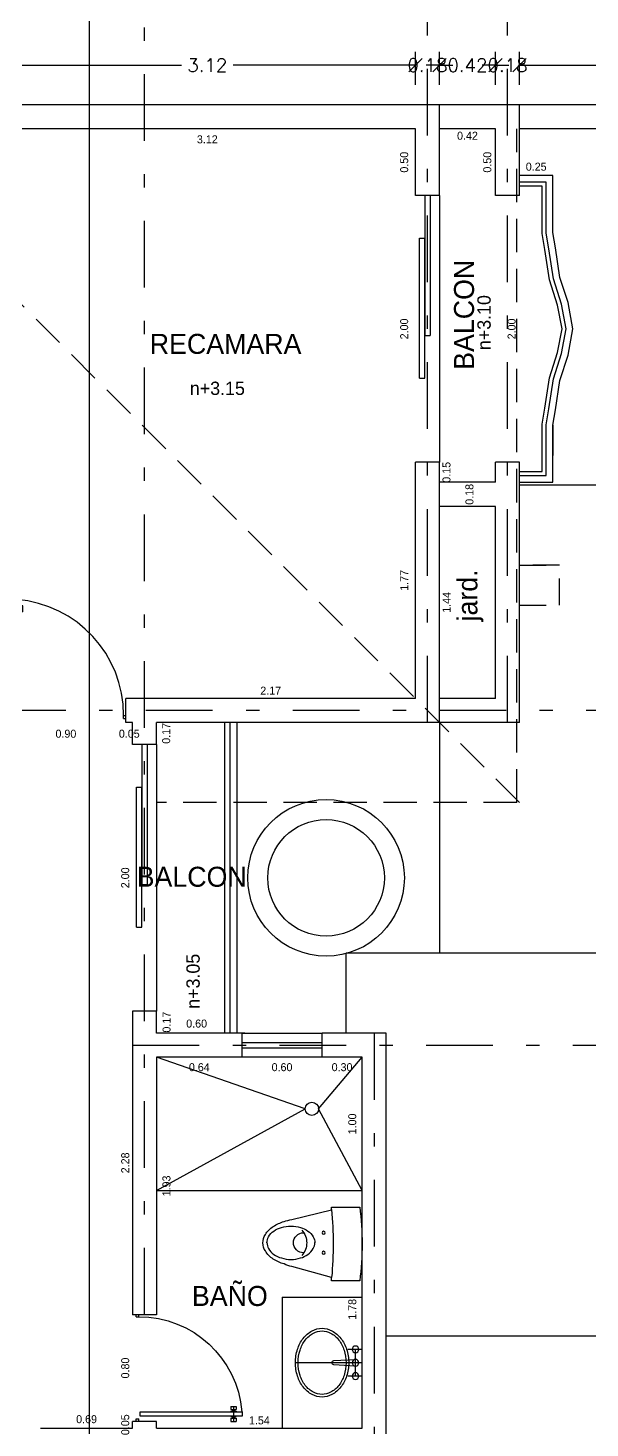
# Model space of a CAD drawing. Extents: x 12 to 127, y -37 to 29.
# Drawn here: x 66.24 to 70.45, y 7.18 to 17.68 of the extents above; entities that cross this region are included whole.
import ezdxf
from ezdxf.enums import TextEntityAlignment as Align

# ---------------------------------------------------------------- set-up
doc = ezdxf.new("R2010")
doc.units = 0
doc.header["$PDMODE"] = 34
doc.linetypes.add('DASHDOT', pattern=[1, 0.5, -0.25, 0, -0.25])
doc.linetypes.add('HIDDEN', pattern=[0.375, 0.25, -0.125])
doc.layers.get('0').update_dxf_attribs({"linetype": 'CONTINUOUS'})
doc.layers.get('DEFPOINTS').update_dxf_attribs({"linetype": 'CONTINUOUS'})
for name, color, linetype in [('CEXT2', 5, 'CONTINUOUS'), ('CINT', 7, 'CONTINUOUS'), ('DESNIVEL', 4, 'CONTINUOUS'), ('EJES', 10, 'DASHDOT'), ('M1', 2, 'CONTINUOUS'), ('MBAJOS', 4, 'CONTINUOUS'), ('MUROS', 6, 'CONTINUOUS'), ('NIVELES', 7, 'CONTINUOUS'), ('PROY', 3, 'HIDDEN'), ('PTAS', 33, 'CONTINUOUS'), ('TEJA', 30, 'CONTINUOUS'), ('TEXTOS', 7, 'CONTINUOUS'), ('VEN', 4, 'CONTINUOUS')]:
    doc.layers.add(name, color=color, linetype=linetype)
doc.styles.add('LETER', font='simplex.shx')
doc.styles.add('STYLE1', font='ZURCHBXC.TTF')
doc.dimstyles.new('CINT', dxfattribs={"dimtxt": 0.08, "dimasz": 0.02, "dimexe": 0.05, "dimexo": 0.2, "dimgap": 0.02, "dimtad": 0, "dimtih": 1, "dimtoh": 1, "dimzin": 0, "dimtxsty": 'STANDARD', "dimblk": 'COT', "dimcen": 0.09, "dimazin": 3, "dimtfac": 1, "dimtix": 1, "dimtofl": 0, "dimtmove": 0, "dimatfit": 3, "dimtolj": 1, "dimtzin": 0})
doc.dimstyles.new('CONS', dxfattribs={"dimtxt": 0.1, "dimasz": 0.1, "dimexe": 0.1, "dimexo": 0.15, "dimgap": 0.05, "dimtad": 0, "dimtih": 1, "dimtoh": 1, "dimzin": 0, "dimtxsty": 'LETER', "dimblk1": 'OBLIQUE', "dimblk2": 'OBLIQUE', "dimsah": 1, "dimcen": 0.09, "dimclrt": 7, "dimaunit": 1, "dimazin": 3, "dimtfac": 1, "dimtix": 1, "dimtofl": 0, "dimtmove": 0, "dimatfit": 3, "dimtolj": 1, "dimtzin": 0})

# ---------------------------------------------------------------- blocks, each defined once
blk = doc.blocks.new('INOALA')
blk.add_lwpolyline([(0.277, -0.23), (0.277, -0.018, 0.066075), (-0.277, -0.018), (-0.277, -0.23, -0.002369), (-0.251, -0.228), (-0.17, -0.526, 0.038063), (-0.15, -0.585, 0.079458), (-0.113, -0.666, 0.107139), (-0.052, -0.725, 0.144759), (0.008, -0.743, 0.140676), (0.071, -0.725, 0.107139), (0.131, -0.666, 0.079458), (0.168, -0.585, 0.038834), (0.184, -0.526), (0.257, -0.228, -0.001772)], format="xyb", close=True)
for points in [[(0.01, -0.713, -0.134638), (-0.035, -0.701, -0.10686), (-0.079, -0.661, -0.082196), (-0.105, -0.605, -0.070515), (-0.116, -0.533, -0.070515), (-0.105, -0.462, -0.082196), (-0.079, -0.406, -0.10686), (-0.035, -0.366, -0.134638), (0.01, -0.353, -0.134638)], [(0.008, -0.713, 0.134638), (0.054, -0.701, 0.10686), (0.097, -0.661, 0.082196), (0.124, -0.605, 0.070515), (0.134, -0.533, 0.070515), (0.124, -0.462, 0.082196), (0.097, -0.406, 0.10686), (0.054, -0.366, 0.134638), (0.008, -0.353, 0.134638)]]:
    blk.add_lwpolyline(points, format="xyb")
for centre in [(-0.066, -0.288), (0.084, -0.288)]:
    blk.add_circle(centre, 0.0115)
for centre, radius, start, end in [((0, -3.071), 2.854, 84.8256, 95.0374), ((0.008, -0.55), 0.135, 89.1844, 133.9019), ((0.01, -0.55), 0.135, 46.0981, 90.8156), ((0.009, -0.44), 0.0748, 178.4761, 270.7318), ((0.009, -0.44), 0.0748, 269.2682, 1.5239)]:
    blk.add_arc(centre, radius, start, end)
blk = doc.blocks.new('LAVABO')
at = {"color": 1}
for p, q in [((0, 0), (0, 0.5)), ((-0.1, 0), (-0.1, 0.107)), ((0.1, 0), (0.1, 0.107)), ((0.1, 0.05), (-0.1, 0.05))]:
    blk.add_line(p, q, dxfattribs=at)
for p, q in [((-0.016, 0.211), (-0.025, 0.051)), ((0.025, 0.051), (0.016, 0.211))]:
    blk.add_line(p, q)
for points in [[(-0.258, 0.3, 0.123283), (-0.239, 0.226, 0.105543), (-0.182, 0.159, 0.087415), (-0.101, 0.116, 0.077845), (0, 0.1, 0.077845), (0.101, 0.116, 0.087415), (0.182, 0.159, 0.105543), (0.239, 0.226, 0.123283), (0.258, 0.3, 0.123283), (0.239, 0.374, 0.105543), (0.182, 0.441, 0.087415), (0.101, 0.484, 0.077845), (0, 0.5, 0.077845), (-0.101, 0.484, 0.087415), (-0.182, 0.441, 0.105543), (-0.239, 0.374, 0.123283)], [(-0.238, 0.3, 0.123283), (-0.222, 0.236, 0.105543), (-0.17, 0.174, 0.087415), (-0.095, 0.135, 0.077845), (0, 0.12, 0.077845), (0.095, 0.135, 0.087415), (0.17, 0.174, 0.105543), (0.222, 0.236, 0.123283), (0.238, 0.3, 0.123283), (0.222, 0.364, 0.105543), (0.17, 0.426, 0.087415), (0.095, 0.465, 0.077845), (0, 0.48, 0.077845), (-0.095, 0.465, 0.087415), (-0.17, 0.426, 0.105543), (-0.222, 0.364, 0.123283)]]:
    blk.add_lwpolyline(points, format="xyb", close=True)
for centre in [(-0.1, 0.05), (0, 0.05), (0.1, 0.05)]:
    blk.add_circle(centre, 0.025)
blk.add_arc((0, 0.21), 0.016, 3.2169, 176.7831)
blk = doc.blocks.new('PD')
for p, q in [((0, 0.92), (0, 0.97)), ((0.03, 0.97), (0, 0.97)), ((0.14, 0.945), (0, 0.945)), ((0.03, 0.92), (0.03, 0.97)), ((0.045, 0.955), (0.03, 0.955)), ((0.045, 0.935), (0.03, 0.935)), ((0.045, 0.92), (0.045, 0.97)), ((0.05, 0.97), (0.045, 0.97)), ((0.05, 1.025), (0.05, 0.072)), ((0.09, 1.025), (0.05, 1.025)), ((0.09, 0.072), (0.09, 1.025)), ((0.095, 0.97), (0.09, 0.97)), ((0.095, 0.92), (0.095, 0.97)), ((0.11, 0.955), (0.095, 0.955)), ((0.11, 0.935), (0.095, 0.935)), ((0.11, 0.92), (0.11, 0.97)), ((0.14, 0.97), (0.11, 0.97)), ((0.14, 0.92), (0.14, 0.97)), ((0.03, 0.92), (0, 0.92)), ((0.05, 0.92), (0.045, 0.92)), ((0.095, 0.92), (0.09, 0.92)), ((0.14, 0.92), (0.11, 0.92)), ((0, 0.059), (0.025, 0.059)), ((0, 0.032), (0.025, 0.032)), ((0.025, 0.032), (0.025, 0.059)), ((0.05, 0.072), (0.09, 0.072)), ((0.98, 0.059), (1, 0.059)), ((0.98, 0.032), (0.98, 0.059)), ((0.98, 0.032), (1, 0.032))]:
    blk.add_line(p, q)
blk.add_arc((0.014, 0.061), 0.966, 359.9067, 85.4813)
blk = doc.blocks.new('*D430')
at = {"layer": 'DEFPOINTS', "color": 0, "linetype": 'BYBLOCK'}
for p in [(66.075, 12.47), (66.975, 12.47), (66.975, 12.385)]:
    blk.add_point(p, dxfattribs=at)
at = {"color": 0, "linetype": 'BYBLOCK', "insert": (66.525, 12.385), "char_height": 0.06, "attachment_point": 5}
blk.add_mtext('\\A1;0.90', dxfattribs=at)
blk = doc.blocks.new('_NONE')
at = {"color": 0, "linetype": 'BYBLOCK'}
blk.add_circle((0, 0), 0.25, dxfattribs=at)
blk = doc.blocks.new('COT')
blk.add_circle((0, 0), 1)
blk = doc.blocks.new('*D431')
at = {"layer": 'DEFPOINTS', "color": 0, "linetype": 'BYBLOCK'}
for p in [(66.975, 12.47), (67.025, 12.47), (67.025, 12.385)]:
    blk.add_point(p, dxfattribs=at)
at = {"color": 0, "linetype": 'BYBLOCK', "insert": (67, 12.385), "char_height": 0.06, "attachment_point": 5}
blk.add_mtext('\\A1;0.05', dxfattribs=at)
blk = doc.blocks.new('*D432')
at = {"layer": 'DEFPOINTS', "color": 0, "linetype": 'BYBLOCK'}
for p in [(67.205, 12.47), (67.277, 12.47), (67.205, 12.305)]:
    blk.add_point(p, dxfattribs=at)
at = {"color": 0, "linetype": 'BYBLOCK', "insert": (67.277, 12.388), "char_height": 0.06, "attachment_point": 5, "rotation": 90}
blk.add_mtext('\\A1;0.17', dxfattribs=at)
blk = doc.blocks.new('*D433')
at = {"layer": 'DEFPOINTS', "color": 0, "linetype": 'BYBLOCK'}
for p in [(67.025, 12.305), (66.97, 10.305), (67.025, 10.305)]:
    blk.add_point(p, dxfattribs=at)
at = {"color": 0, "linetype": 'BYBLOCK', "insert": (66.97, 11.305), "char_height": 0.06, "attachment_point": 5, "rotation": 90}
blk.add_mtext('\\A1;2.00', dxfattribs=at)
blk = doc.blocks.new('*D434')
at = {"layer": 'DEFPOINTS', "color": 0, "linetype": 'BYBLOCK'}
for p in [(67.025, 10.305), (66.97, 8.03), (67.025, 8.03)]:
    blk.add_point(p, dxfattribs=at)
at = {"color": 0, "linetype": 'BYBLOCK', "insert": (66.97, 9.168), "char_height": 0.06, "attachment_point": 5, "rotation": 90}
blk.add_mtext('\\A1;2.28', dxfattribs=at)
blk = doc.blocks.new('*D435')
at = {"layer": 'DEFPOINTS', "color": 0, "linetype": 'BYBLOCK'}
for p in [(67.025, 8.03), (66.97, 7.23), (67.025, 7.23)]:
    blk.add_point(p, dxfattribs=at)
at = {"color": 0, "linetype": 'BYBLOCK', "insert": (66.97, 7.63), "char_height": 0.06, "attachment_point": 5, "rotation": 90}
blk.add_mtext('\\A1;0.80', dxfattribs=at)
blk = doc.blocks.new('*D436')
at = {"layer": 'DEFPOINTS', "color": 0, "linetype": 'BYBLOCK'}
for p in [(66.97, 7.18), (67.025, 7.23), (67.025, 7.18)]:
    blk.add_point(p, dxfattribs=at)
at = {"color": 0, "linetype": 'BYBLOCK', "insert": (66.97, 7.205), "char_height": 0.06, "attachment_point": 5, "rotation": 90}
blk.add_mtext('\\A1;0.05', dxfattribs=at)
blk = doc.blocks.new('*D437')
at = {"layer": 'DEFPOINTS', "color": 0, "linetype": 'BYBLOCK'}
for p in [(68.445, 9.96), (68.445, 9.885), (68.745, 9.96)]:
    blk.add_point(p, dxfattribs=at)
at = {"color": 0, "linetype": 'BYBLOCK', "insert": (68.595, 9.885), "char_height": 0.06, "attachment_point": 5}
blk.add_mtext('\\A1;0.30', dxfattribs=at)
blk = doc.blocks.new('*D438')
at = {"layer": 'DEFPOINTS', "color": 0, "linetype": 'BYBLOCK'}
for p in [(67.845, 9.96), (67.845, 9.885), (68.445, 9.96)]:
    blk.add_point(p, dxfattribs=at)
at = {"color": 0, "linetype": 'BYBLOCK', "insert": (68.145, 9.885), "char_height": 0.06, "attachment_point": 5}
blk.add_mtext('\\A1;0.60', dxfattribs=at)
blk = doc.blocks.new('*D439')
at = {"layer": 'DEFPOINTS', "color": 0, "linetype": 'BYBLOCK'}
for p in [(67.205, 9.96), (67.205, 9.885), (67.845, 9.96)]:
    blk.add_point(p, dxfattribs=at)
at = {"color": 0, "linetype": 'BYBLOCK', "insert": (67.525, 9.885), "char_height": 0.06, "attachment_point": 5}
blk.add_mtext('\\A1;0.64', dxfattribs=at)
blk = doc.blocks.new('*D440')
at = {"layer": 'DEFPOINTS', "color": 0, "linetype": 'BYBLOCK'}
for p in [(68.745, 9.96), (68.672, 8.96), (68.745, 8.96)]:
    blk.add_point(p, dxfattribs=at)
at = {"color": 0, "linetype": 'BYBLOCK', "insert": (68.672, 9.46), "char_height": 0.06, "attachment_point": 5, "rotation": 90}
blk.add_mtext('\\A1;1.00', dxfattribs=at)
blk = doc.blocks.new('*D441')
at = {"layer": 'DEFPOINTS', "color": 0, "linetype": 'BYBLOCK'}
for p in [(68.745, 8.96), (68.672, 7.18), (68.745, 7.18)]:
    blk.add_point(p, dxfattribs=at)
at = {"color": 0, "linetype": 'BYBLOCK', "insert": (68.672, 8.07), "char_height": 0.06, "attachment_point": 5, "rotation": 90}
blk.add_mtext('\\A1;1.78', dxfattribs=at)
blk = doc.blocks.new('*D442')
at = {"layer": 'DEFPOINTS', "color": 0, "linetype": 'BYBLOCK'}
for p in [(67.205, 9.96), (67.205, 8.03), (67.279, 8.03)]:
    blk.add_point(p, dxfattribs=at)
at = {"color": 0, "linetype": 'BYBLOCK', "insert": (67.279, 8.995), "char_height": 0.06, "attachment_point": 5, "rotation": 90}
blk.add_mtext('\\A1;1.93', dxfattribs=at)
blk = doc.blocks.new('*D443')
at = {"layer": 'DEFPOINTS', "color": 0, "linetype": 'BYBLOCK'}
for p in [(67.205, 7.18), (68.745, 7.237), (68.745, 7.18)]:
    blk.add_point(p, dxfattribs=at)
at = {"color": 0, "linetype": 'BYBLOCK', "insert": (67.975, 7.237), "char_height": 0.06, "attachment_point": 5}
blk.add_mtext('\\A1;1.54', dxfattribs=at)
blk = doc.blocks.new('*D511')
at = {"layer": 'DEFPOINTS', "color": 0, "linetype": 'BYBLOCK'}
for p in [(69.145, 12.708), (66.975, 12.65), (69.145, 12.65)]:
    blk.add_point(p, dxfattribs=at)
at = {"color": 0, "linetype": 'BYBLOCK', "insert": (68.06, 12.708), "char_height": 0.06, "attachment_point": 5}
blk.add_mtext('\\A1;2.17', dxfattribs=at)
blk = doc.blocks.new('*D512')
at = {"layer": 'DEFPOINTS', "color": 0, "linetype": 'BYBLOCK'}
for p in [(69.061, 14.42), (69.145, 14.42), (69.145, 12.65)]:
    blk.add_point(p, dxfattribs=at)
at = {"color": 0, "linetype": 'BYBLOCK', "insert": (69.061, 13.535), "char_height": 0.06, "attachment_point": 5, "rotation": 90}
blk.add_mtext('\\A1;1.77', dxfattribs=at)
blk = doc.blocks.new('*D513')
at = {"layer": 'DEFPOINTS', "color": 0, "linetype": 'BYBLOCK'}
for p in [(69.061, 16.42), (69.145, 16.42), (69.145, 14.42)]:
    blk.add_point(p, dxfattribs=at)
at = {"color": 0, "linetype": 'BYBLOCK', "insert": (69.061, 15.42), "char_height": 0.06, "attachment_point": 5, "rotation": 90}
blk.add_mtext('\\A1;2.00', dxfattribs=at)
blk = doc.blocks.new('*D514')
at = {"layer": 'DEFPOINTS', "color": 0, "linetype": 'BYBLOCK'}
for p in [(69.061, 16.92), (69.145, 16.92), (69.145, 16.42)]:
    blk.add_point(p, dxfattribs=at)
at = {"color": 0, "linetype": 'BYBLOCK', "insert": (69.061, 16.67), "char_height": 0.06, "attachment_point": 5, "rotation": 90}
blk.add_mtext('\\A1;0.50', dxfattribs=at)
blk = doc.blocks.new('*D515')
at = {"layer": 'DEFPOINTS', "color": 0, "linetype": 'BYBLOCK'}
for p in [(66.025, 16.92), (69.145, 16.92), (69.145, 16.841)]:
    blk.add_point(p, dxfattribs=at)
at = {"color": 0, "linetype": 'BYBLOCK', "insert": (67.585, 16.841), "char_height": 0.06, "attachment_point": 5}
blk.add_mtext('\\A1;3.12', dxfattribs=at)
blk = doc.blocks.new('*D519')
at = {"layer": 'DEFPOINTS', "color": 0, "linetype": 'BYBLOCK'}
for p in [(69.325, 16.92), (69.745, 16.92), (69.745, 16.868)]:
    blk.add_point(p, dxfattribs=at)
at = {"color": 0, "linetype": 'BYBLOCK', "insert": (69.535, 16.868), "char_height": 0.06, "attachment_point": 5}
blk.add_mtext('\\A1;0.42', dxfattribs=at)
blk = doc.blocks.new('*D520')
at = {"layer": 'DEFPOINTS', "color": 0, "linetype": 'BYBLOCK'}
for p in [(69.325, 14.42), (69.378, 14.42), (69.325, 14.27)]:
    blk.add_point(p, dxfattribs=at)
at = {"color": 0, "linetype": 'BYBLOCK', "insert": (69.378, 14.345), "char_height": 0.06, "attachment_point": 5, "rotation": 90}
blk.add_mtext('\\A1;0.15', dxfattribs=at)
blk = doc.blocks.new('*D521')
at = {"layer": 'DEFPOINTS', "color": 0, "linetype": 'BYBLOCK'}
for p in [(69.925, 16.42), (69.866, 14.42), (69.925, 14.42)]:
    blk.add_point(p, dxfattribs=at)
at = {"color": 0, "linetype": 'BYBLOCK', "insert": (69.866, 15.42), "char_height": 0.06, "attachment_point": 5, "rotation": 90}
blk.add_mtext('\\A1;2.00', dxfattribs=at)
blk = doc.blocks.new('*D522')
at = {"layer": 'DEFPOINTS', "color": 0, "linetype": 'BYBLOCK'}
for p in [(69.325, 14.27), (69.325, 14.09), (69.378, 14.09)]:
    blk.add_point(p, dxfattribs=at)
at = {"color": 0, "linetype": 'BYBLOCK', "insert": (69.378, 14.18), "char_height": 0.06, "attachment_point": 5, "rotation": 90}
blk.add_mtext('\\A1;0.18', dxfattribs=at)
blk = doc.blocks.new('*D523')
at = {"layer": 'DEFPOINTS', "color": 0, "linetype": 'BYBLOCK'}
for p in [(69.325, 14.09), (69.325, 12.65), (69.378, 12.65)]:
    blk.add_point(p, dxfattribs=at)
at = {"color": 0, "linetype": 'BYBLOCK', "insert": (69.378, 13.37), "char_height": 0.06, "attachment_point": 5, "rotation": 90}
blk.add_mtext('\\A1;1.44', dxfattribs=at)
blk = doc.blocks.new('*D524')
at = {"layer": 'DEFPOINTS', "color": 0, "linetype": 'BYBLOCK'}
for p in [(67.205, 10.305), (67.205, 10.14), (67.28, 10.14)]:
    blk.add_point(p, dxfattribs=at)
at = {"color": 0, "linetype": 'BYBLOCK', "insert": (67.28, 10.223), "char_height": 0.06, "attachment_point": 5, "rotation": 90}
blk.add_mtext('\\A1;0.17', dxfattribs=at)
blk = doc.blocks.new('*D525')
at = {"layer": 'DEFPOINTS', "color": 0, "linetype": 'BYBLOCK'}
for p in [(67.805, 10.212), (67.205, 10.14), (67.805, 10.14)]:
    blk.add_point(p, dxfattribs=at)
at = {"color": 0, "linetype": 'BYBLOCK', "insert": (67.505, 10.212), "char_height": 0.06, "attachment_point": 5}
blk.add_mtext('\\A1;0.60', dxfattribs=at)
blk = doc.blocks.new('*D533')
at = {"layer": 'DEFPOINTS', "color": 0, "linetype": 'BYBLOCK'}
for p in [(66.335, 7.246), (65.535, 7.18), (66.335, 7.18)]:
    blk.add_point(p, dxfattribs=at)
at = {"color": 0, "linetype": 'BYBLOCK', "insert": (65.935, 7.246), "char_height": 0.06, "attachment_point": 5}
blk.add_mtext('\\A1;0.80', dxfattribs=at)
blk = doc.blocks.new('*D534')
at = {"layer": 'DEFPOINTS', "color": 0, "linetype": 'BYBLOCK'}
for p in [(67.025, 7.246), (66.335, 7.18), (67.025, 7.18)]:
    blk.add_point(p, dxfattribs=at)
at = {"color": 0, "linetype": 'BYBLOCK', "insert": (66.68, 7.246), "char_height": 0.06, "attachment_point": 5}
blk.add_mtext('\\A1;0.69', dxfattribs=at)
blk = doc.blocks.new('_OBLIQUE')
at = {"color": 0, "linetype": 'BYBLOCK'}
blk.add_line((-0.5, -0.5), (0.5, 0.5), dxfattribs=at)
blk = doc.blocks.new('*D572')
at = {"color": 0, "linetype": 'BYBLOCK'}
for p, q in [((69.145, 17.25), (69.145, 17.497)), ((66.025, 17.397), (67.392, 17.397)), ((69.145, 17.397), (67.778, 17.397))]:
    blk.add_line(p, q, dxfattribs=at)
at = {"layer": 'DEFPOINTS', "color": 0, "linetype": 'BYBLOCK'}
for p in [(69.145, 17.397), (66.025, 17.1), (69.145, 17.1)]:
    blk.add_point(p, dxfattribs=at)
at = {"color": 0, "linetype": 'BYBLOCK', "xscale": 0.1, "yscale": 0.1, "zscale": 0.1, "rotation": 180}
blk.add_blockref('_OBLIQUE', (66.025, 17.397), dxfattribs=at)
at = {"color": 0, "linetype": 'BYBLOCK', "xscale": 0.1, "yscale": 0.1, "zscale": 0.1}
blk.add_blockref('_OBLIQUE', (69.145, 17.397), dxfattribs=at)
at = {"color": 7, "linetype": 'BYBLOCK', "insert": (67.585, 17.397), "char_height": 0.1, "attachment_point": 5, "style": 'LETER'}
blk.add_mtext('\\A1;3.12', dxfattribs=at)
blk = doc.blocks.new('*D573')
at = {"color": 0, "linetype": 'BYBLOCK'}
for p, q in [((69.325, 17.25), (69.325, 17.497)), ((69.145, 17.397), (69.045, 17.397)), ((69.325, 17.397), (69.425, 17.397))]:
    blk.add_line(p, q, dxfattribs=at)
at = {"layer": 'DEFPOINTS', "color": 0, "linetype": 'BYBLOCK'}
for p in [(69.325, 17.397), (69.145, 17.1), (69.325, 17.1)]:
    blk.add_point(p, dxfattribs=at)
at = {"color": 0, "linetype": 'BYBLOCK', "xscale": 0.1, "yscale": 0.1, "zscale": 0.1}
blk.add_blockref('_OBLIQUE', (69.145, 17.397), dxfattribs=at)
at = {"color": 0, "linetype": 'BYBLOCK', "xscale": 0.1, "yscale": 0.1, "zscale": 0.1, "rotation": 180}
blk.add_blockref('_OBLIQUE', (69.325, 17.397), dxfattribs=at)
at = {"color": 7, "linetype": 'BYBLOCK', "insert": (69.235, 17.397), "char_height": 0.1, "attachment_point": 5, "style": 'LETER'}
blk.add_mtext('\\A1;0.18', dxfattribs=at)
blk = doc.blocks.new('*D574')
at = {"color": 0, "linetype": 'BYBLOCK'}
for p, q in [((69.745, 17.25), (69.745, 17.497)), ((69.325, 17.397), (69.225, 17.397)), ((69.745, 17.397), (69.845, 17.397))]:
    blk.add_line(p, q, dxfattribs=at)
at = {"layer": 'DEFPOINTS', "color": 0, "linetype": 'BYBLOCK'}
for p in [(69.745, 17.397), (69.325, 17.1), (69.745, 17.1)]:
    blk.add_point(p, dxfattribs=at)
at = {"color": 0, "linetype": 'BYBLOCK', "xscale": 0.1, "yscale": 0.1, "zscale": 0.1}
blk.add_blockref('_OBLIQUE', (69.325, 17.397), dxfattribs=at)
at = {"color": 0, "linetype": 'BYBLOCK', "xscale": 0.1, "yscale": 0.1, "zscale": 0.1, "rotation": 180}
blk.add_blockref('_OBLIQUE', (69.745, 17.397), dxfattribs=at)
at = {"color": 7, "linetype": 'BYBLOCK', "insert": (69.535, 17.397), "char_height": 0.1, "attachment_point": 5, "style": 'LETER'}
blk.add_mtext('\\A1;0.42', dxfattribs=at)
blk = doc.blocks.new('*D575')
at = {"color": 0, "linetype": 'BYBLOCK'}
for p, q in [((69.925, 17.25), (69.925, 17.497)), ((69.745, 17.397), (69.645, 17.397)), ((69.925, 17.397), (70.025, 17.397))]:
    blk.add_line(p, q, dxfattribs=at)
at = {"layer": 'DEFPOINTS', "color": 0, "linetype": 'BYBLOCK'}
for p in [(69.925, 17.397), (69.745, 17.1), (69.925, 17.1)]:
    blk.add_point(p, dxfattribs=at)
at = {"color": 0, "linetype": 'BYBLOCK', "xscale": 0.1, "yscale": 0.1, "zscale": 0.1}
blk.add_blockref('_OBLIQUE', (69.745, 17.397), dxfattribs=at)
at = {"color": 0, "linetype": 'BYBLOCK', "xscale": 0.1, "yscale": 0.1, "zscale": 0.1, "rotation": 180}
blk.add_blockref('_OBLIQUE', (69.925, 17.397), dxfattribs=at)
at = {"color": 7, "linetype": 'BYBLOCK', "insert": (69.835, 17.397), "char_height": 0.1, "attachment_point": 5, "style": 'LETER'}
blk.add_mtext('\\A1;0.18', dxfattribs=at)
blk = doc.blocks.new('*D576')
at = {"color": 0, "linetype": 'BYBLOCK'}
for p, q in [((75.245, 17.25), (75.245, 17.497)), ((69.925, 17.397), (72.383, 17.397)), ((75.245, 17.397), (72.787, 17.397))]:
    blk.add_line(p, q, dxfattribs=at)
at = {"layer": 'DEFPOINTS', "color": 0, "linetype": 'BYBLOCK'}
for p in [(75.245, 17.397), (69.925, 17.1), (75.245, 17.1)]:
    blk.add_point(p, dxfattribs=at)
at = {"color": 0, "linetype": 'BYBLOCK', "xscale": 0.1, "yscale": 0.1, "zscale": 0.1, "rotation": 180}
blk.add_blockref('_OBLIQUE', (69.925, 17.397), dxfattribs=at)
at = {"color": 0, "linetype": 'BYBLOCK', "xscale": 0.1, "yscale": 0.1, "zscale": 0.1}
blk.add_blockref('_OBLIQUE', (75.245, 17.397), dxfattribs=at)
at = {"color": 7, "linetype": 'BYBLOCK', "insert": (72.585, 17.397), "char_height": 0.1, "attachment_point": 5, "style": 'LETER'}
blk.add_mtext('\\A1;5.32', dxfattribs=at)
blk = doc.blocks.new('*D606')
at = {"layer": 'DEFPOINTS', "color": 0, "linetype": 'BYBLOCK'}
for p in [(69.061, 16.92), (69.145, 16.92), (69.145, 16.42)]:
    blk.add_point(p, dxfattribs=at)
at = {"color": 0, "linetype": 'BYBLOCK', "insert": (69.061, 16.67), "char_height": 0.06, "attachment_point": 5, "rotation": 90}
blk.add_mtext('\\A1;0.50', dxfattribs=at)
blk = doc.blocks.new('*D607')
at = {"layer": 'DEFPOINTS', "color": 0, "linetype": 'BYBLOCK'}
for p in [(70.175, 16.636), (69.925, 16.57), (70.175, 16.57)]:
    blk.add_point(p, dxfattribs=at)
at = {"color": 0, "linetype": 'BYBLOCK', "insert": (70.05, 16.636), "char_height": 0.06, "attachment_point": 5}
blk.add_mtext('\\A1;0.25', dxfattribs=at)

msp = doc.modelspace()

# ---------------------------------------------------------------- linework, layer by layer
at = {"color": 1}
msp.add_line((66.702, -1.842), (66.702, 20.717), dxfattribs=at)
at = {"layer": 'DESNIVEL'}
for p, q in [((69.325, 16.42), (69.325, 14.42)), ((67.205, 12.305), (67.205, 10.305)), ((68.319, 9.573), (67.205, 9.96)), ((68.419, 9.573), (68.745, 9.96)), ((67.205, 8.96), (68.319, 9.573)), ((68.745, 8.96), (68.419, 9.573)), ((67.205, 8.96), (68.745, 8.96))]:
    msp.add_line(p, q, dxfattribs=at)
msp.add_circle((68.369, 9.573), 0.05, dxfattribs=at)
at = {"layer": 'EJES'}
for p, q in [((69.235, 12.47), (69.235, 19.078)), ((67.115, 8.03), (67.115, 18.1)), ((69.835, 12.47), (69.835, 18.1)), ((76.425, 12.56), (59.425, 12.56)), ((68.835, 10.14), (68.835, -0.9)), ((67.025, 10.05), (76.425, 10.05))]:
    msp.add_line(p, q, dxfattribs=at)
at = {"layer": 'M1'}
for q in [(68.745, 8.16), (68.145, 7.18)]:
    msp.add_line((68.145, 8.16), q, dxfattribs=at)
at = {"layer": 'MBAJOS'}
for p, q in [((69.925, 17.1), (69.325, 17.1)), ((75.425, 17.1), (69.925, 17.1)), ((69.925, 16.42), (69.925, 17.1)), ((69.745, 16.92), (69.325, 16.92)), ((69.745, 16.42), (69.745, 16.92)), ((75.245, 16.92), (69.925, 16.92)), ((69.925, 16.42), (69.745, 16.42)), ((70.174, 14.698), (70.175, 14.47)), ((69.925, 14.42), (69.745, 14.42)), ((69.745, 14.27), (69.745, 14.42)), ((69.925, 12.47), (69.925, 14.42)), ((69.745, 14.27), (69.325, 14.27)), ((69.745, 14.09), (69.325, 14.09)), ((69.745, 12.65), (69.745, 14.09)), ((69.745, 12.65), (69.325, 12.65)), ((67.715, 12.47), (67.715, 10.14)), ((67.755, 12.47), (67.755, 10.14)), ((67.805, 12.47), (67.805, 10.14)), ((69.925, 12.47), (69.325, 12.47)), ((67.845, 10.14), (68.445, 10.14)), ((68.445, 9.96), (67.845, 9.96))]:
    msp.add_line(p, q, dxfattribs=at)
for points in [[(69.925, 14.27), (70.175, 14.27), (70.175, 14.47), (70.174, 14.698), (70.194, 14.813), (70.228, 15.034), (70.289, 15.224), (70.325, 15.42), (70.289, 15.617), (70.228, 15.806), (70.194, 16.028), (70.174, 16.143), (70.175, 16.37), (70.175, 16.57), (69.925, 16.57)], [(69.925, 14.32), (70.125, 14.32), (70.125, 14.47), (70.124, 14.702), (70.145, 14.821), (70.179, 15.046), (70.241, 15.236), (70.274, 15.42), (70.241, 15.605), (70.179, 15.795), (70.145, 16.02), (70.124, 16.139), (70.125, 16.37), (70.125, 16.52), (69.925, 16.52)], [(69.925, 14.35), (70.095, 14.35), (70.095, 14.47), (70.094, 14.705), (70.116, 14.826), (70.15, 15.053), (70.211, 15.243), (70.244, 15.42), (70.211, 15.598), (70.15, 15.788), (70.116, 16.015), (70.094, 16.136), (70.095, 16.371), (70.095, 16.49), (69.925, 16.49)]]:
    msp.add_lwpolyline(points, dxfattribs=at)
for radius in [0.587, 0.437]:
    msp.add_circle((68.475, 11.305), radius, dxfattribs=at)
at = {"layer": 'MUROS'}
for p, q in [((69.325, 17.1), (63.445, 17.1)), ((69.325, 16.42), (69.325, 17.1)), ((69.145, 16.92), (66.025, 16.92)), ((69.145, 16.42), (69.145, 16.92)), ((69.325, 16.42), (69.145, 16.42)), ((69.145, 12.65), (69.145, 14.42)), ((69.325, 14.42), (69.145, 14.42)), ((69.325, 12.47), (69.325, 14.42)), ((66.975, 12.47), (66.975, 12.65)), ((69.145, 12.65), (66.975, 12.65)), ((67.025, 12.47), (66.975, 12.47)), ((67.025, 12.305), (67.025, 12.47)), ((67.205, 12.305), (67.205, 12.47)), ((69.325, 12.47), (67.205, 12.47)), ((67.205, 12.305), (67.025, 12.305)), ((67.025, 10.305), (67.025, 8.03)), ((67.205, 10.305), (67.025, 10.305)), ((67.205, 10.14), (67.205, 10.305)), ((67.865, 10.14), (67.205, 10.14)), ((67.845, 9.96), (67.845, 10.14)), ((68.925, 10.14), (68.445, 10.14)), ((68.445, 9.96), (68.445, 10.14)), ((68.925, 2.65), (68.925, 10.14)), ((67.205, 9.96), (67.205, 8.03)), ((67.845, 9.96), (67.205, 9.96)), ((68.745, 9.96), (68.445, 9.96)), ((68.745, 7.18), (68.745, 9.96)), ((67.205, 8.03), (67.025, 8.03)), ((66.335, 7.18), (67.025, 7.18)), ((67.205, 7.23), (67.025, 7.23)), ((67.025, 7.18), (67.025, 7.23)), ((67.205, 7.18), (67.205, 7.23)), ((67.205, 7.18), (68.745, 7.18))]:
    msp.add_line(p, q, dxfattribs=at)
at = {"layer": 'PROY'}
for p, q in [((69.905, 11.87), (69.905, 16.92)), ((69.925, 11.87), (65.845, 15.95)), ((69.905, 11.87), (67.205, 11.87))]:
    msp.add_line(p, q, dxfattribs=at)
at = {"layer": 'PROY', "ltscale": 0.8}
for p, q in [((70.225, 13.65), (69.925, 13.65)), ((69.925, 13.65), (70.225, 13.65)), ((70.225, 13.35), (70.225, 13.65)), ((69.925, 13.35), (70.225, 13.35))]:
    msp.add_line(p, q, dxfattribs=at)
at = {"layer": 'TEJA'}
for p, q in [((69.925, 14.25), (74.725, 14.25)), ((69.325, 12.47), (69.325, 10.74)), ((74.305, 10.74), (68.625, 10.74)), ((68.625, 10.14), (68.625, 10.74)), ((71.435, 7.87), (68.925, 7.87))]:
    msp.add_line(p, q, dxfattribs=at)
at = {"layer": 'VEN'}
for p, q in [((69.215, 16.42), (69.215, 15.37)), ((69.255, 16.42), (69.255, 15.37)), ((69.175, 15.05), (69.175, 16.1)), ((69.175, 16.1), (69.215, 16.1)), ((69.215, 15.05), (69.215, 16.1)), ((69.215, 15.37), (69.255, 15.37)), ((69.175, 15.05), (69.215, 15.05)), ((67.095, 12.305), (67.095, 11.255)), ((67.135, 12.305), (67.135, 11.255)), ((67.055, 10.935), (67.055, 11.985)), ((67.055, 11.985), (67.095, 11.985)), ((67.095, 10.935), (67.095, 11.985)), ((67.095, 11.255), (67.135, 11.255)), ((67.055, 10.935), (67.095, 10.935)), ((67.845, 10.07), (68.445, 10.07)), ((67.845, 10.03), (68.445, 10.03))]:
    msp.add_line(p, q, dxfattribs=at)

# ---------------------------------------------------------------- block references
at = {"layer": 'M1', "xscale": -1}
for name, p, rotation in [('INOALA', (68.745, 8.56), 270), ('LAVABO', (68.745, 7.67), 90)]:
    msp.add_blockref(name, p, dxfattribs=dict(at, rotation=rotation))
at = {"layer": 'PTAS', "xscale": 0.9, "yscale": 0.9, "zscale": 0.9}
msp.add_blockref('PD', (66.075, 12.47), dxfattribs=at)
at = {"layer": 'PTAS', "xscale": -0.8, "yscale": 0.8, "zscale": 0.8, "rotation": 270}
msp.add_blockref('PD', (67.025, 7.23), dxfattribs=at)

# ---------------------------------------------------------------- texts
at = {"layer": 'NIVELES'}
for s, p in [('n+3.10', (69.709, 15.261)), ('n+3.05', (67.528, 10.323))]:
    msp.add_text(s, height=0.1, rotation=90, dxfattribs=at).set_placement(p)
msp.add_text('n+3.15', height=0.1, dxfattribs=at).set_placement((67.454, 14.925))
at = {"layer": 'TEXTOS', "style": 'STYLE1'}
for s, p in [('BALCON', (69.509, 15.526)), ('jard.', (69.553, 13.422))]:
    msp.add_text(s, height=0.15, rotation=90, dxfattribs=at).set_placement(p, align=Align.MIDDLE)
for s, p in [('RECAMARA', (67.722, 15.308)), ('BALCON', (67.468, 11.313)), ('BAÑO', (67.754, 8.19))]:
    msp.add_text(s, height=0.15, dxfattribs=at).set_placement(p, align=Align.MIDDLE)

# ---------------------------------------------------------------- dimensions: what is measured, and where the dimension line sits
at = {"layer": 'CEXT2'}
for base, p1, p2, picture, middle in [((69.145, 17.397), (66.025, 17.1), (69.145, 17.1), '*D572', (67.585, 17.397)), ((69.325, 17.397), (69.145, 17.1), (69.325, 17.1), '*D573', (69.235, 17.397)), ((69.745, 17.397), (69.325, 17.1), (69.745, 17.1), '*D574', (69.535, 17.397)), ((69.925, 17.397), (69.745, 17.1), (69.925, 17.1), '*D575', (69.835, 17.397)), ((75.245, 17.397), (69.925, 17.1), (75.245, 17.1), '*D576', (72.585, 17.397))]:
    dim = msp.add_linear_dim(base=base, p1=p1, p2=p2, dimstyle='CONS', override={"dimscale": 1, "dimse1": 1, "dimclrt": 7}, dxfattribs=at)
    dim.commit()
    dim.dimension.update_dxf_attribs({"geometry": picture, "text_midpoint": middle})
at = {"layer": 'CINT'}
for base, p1, p2, picture, middle in [((69.145, 16.841), (66.025, 16.92), (69.145, 16.92), '*D515', (67.585, 16.841)), ((69.745, 16.868), (69.325, 16.92), (69.745, 16.92), '*D519', (69.535, 16.868)), ((70.175, 16.636), (69.925, 16.57), (70.175, 16.57), '*D607', (70.05, 16.636)), ((69.145, 12.708), (66.975, 12.65), (69.145, 12.65), '*D511', (68.06, 12.708)), ((66.975, 12.385), (66.075, 12.47), (66.975, 12.47), '*D430', (66.525, 12.385)), ((67.025, 12.385), (66.975, 12.47), (67.025, 12.47), '*D431', (67, 12.385)), ((67.805, 10.212), (67.205, 10.14), (67.805, 10.14), '*D525', (67.505, 10.212)), ((67.205, 9.885), (67.845, 9.96), (67.205, 9.96), '*D439', (67.525, 9.885)), ((67.845, 9.885), (68.445, 9.96), (67.845, 9.96), '*D438', (68.145, 9.885)), ((68.445, 9.885), (68.745, 9.96), (68.445, 9.96), '*D437', (68.595, 9.885)), ((66.335, 7.246), (65.535, 7.18), (66.335, 7.18), '*D533', (65.935, 7.246)), ((67.025, 7.246), (66.335, 7.18), (67.025, 7.18), '*D534', (66.68, 7.246)), ((68.745, 7.237), (67.205, 7.18), (68.745, 7.18), '*D443', (67.975, 7.237))]:
    dim = msp.add_linear_dim(base=base, p1=p1, p2=p2, dimstyle='CINT', override={"dimtxt": 0.06, "dimtih": 0, "dimtoh": 0, "dimblk1": 'NONE', "dimblk2": 'NONE', "dimsah": 1, "dimse1": 1, "dimse2": 1, "dimsd1": 1, "dimsd2": 1}, dxfattribs=at)
    dim.commit()
    dim.dimension.update_dxf_attribs({"geometry": picture, "text_midpoint": middle})
for base, p1, p2, picture, middle in [((69.061, 16.92), (69.145, 16.42), (69.145, 16.92), '*D514', (69.061, 16.67)), ((69.061, 16.42), (69.145, 14.42), (69.145, 16.42), '*D513', (69.061, 15.42)), ((69.866, 14.42), (69.925, 16.42), (69.925, 14.42), '*D521', (69.866, 15.42)), ((69.061, 14.42), (69.145, 12.65), (69.145, 14.42), '*D512', (69.061, 13.535)), ((69.378, 14.42), (69.325, 14.27), (69.325, 14.42), '*D520', (69.378, 14.345)), ((69.378, 12.65), (69.325, 14.09), (69.325, 12.65), '*D523', (69.378, 13.37)), ((67.277013284, 12.470395544), (67.205004137, 12.305395544), (67.205004137, 12.470395544), '*D432', (67.277013284, 12.387895544)), ((66.97, 10.305), (67.025, 12.305), (67.025, 10.305), '*D433', (66.97, 11.305)), ((66.969511029, 8.030395544), (67.025004137, 10.305395544), (67.025004137, 8.030395544), '*D434', (66.969511029, 9.167895544)), ((67.279780961, 10.140395544), (67.205004137, 10.305395544), (67.205004137, 10.140395544), '*D524', (67.279780961, 10.222895544)), ((67.279, 8.03), (67.205, 9.96), (67.205, 8.03), '*D442', (67.279, 8.995)), ((68.672, 8.96), (68.745, 9.96), (68.745, 8.96), '*D440', (68.672, 9.46)), ((68.672, 7.18), (68.745, 8.96), (68.745, 7.18), '*D441', (68.672, 8.07)), ((66.97, 7.23), (67.025, 8.03), (67.025, 7.23), '*D435', (66.97, 7.63)), ((66.97, 7.18), (67.025, 7.23), (67.025, 7.18), '*D436', (66.97, 7.205))]:
    dim = msp.add_linear_dim(base=base, p1=p1, p2=p2, angle=90, dimstyle='CINT', override={"dimtxt": 0.06, "dimtih": 0, "dimtoh": 0, "dimblk1": 'NONE', "dimblk2": 'NONE', "dimsah": 1, "dimse1": 1, "dimse2": 1, "dimsd1": 1, "dimsd2": 1}, dxfattribs=at)
    dim.commit()
    dim.dimension.update_dxf_attribs({"geometry": picture, "text_midpoint": middle})
for base, p1, p2, picture, middle, set_off in [((69.684, 16.92), (69.768, 16.42), (69.768, 16.92), '*D606', (69.684, 16.67), (0.623, 0)), ((69.549, 14.09), (69.497, 14.27), (69.497, 14.09), '*D522', (69.549, 14.18), (0.172, 0))]:
    dim = msp.add_linear_dim(base=base, p1=p1, p2=p2, angle=90, dimstyle='CINT', override={"dimtxt": 0.06, "dimtih": 0, "dimtoh": 0, "dimblk1": 'NONE', "dimblk2": 'NONE', "dimsah": 1, "dimse1": 1, "dimse2": 1, "dimsd1": 1, "dimsd2": 1}, dxfattribs=at)
    dim.commit()
    dim.dimension.update_dxf_attribs({"geometry": picture, "text_midpoint": middle, "insert": set_off})

doc.saveas('drawing.dxf')
